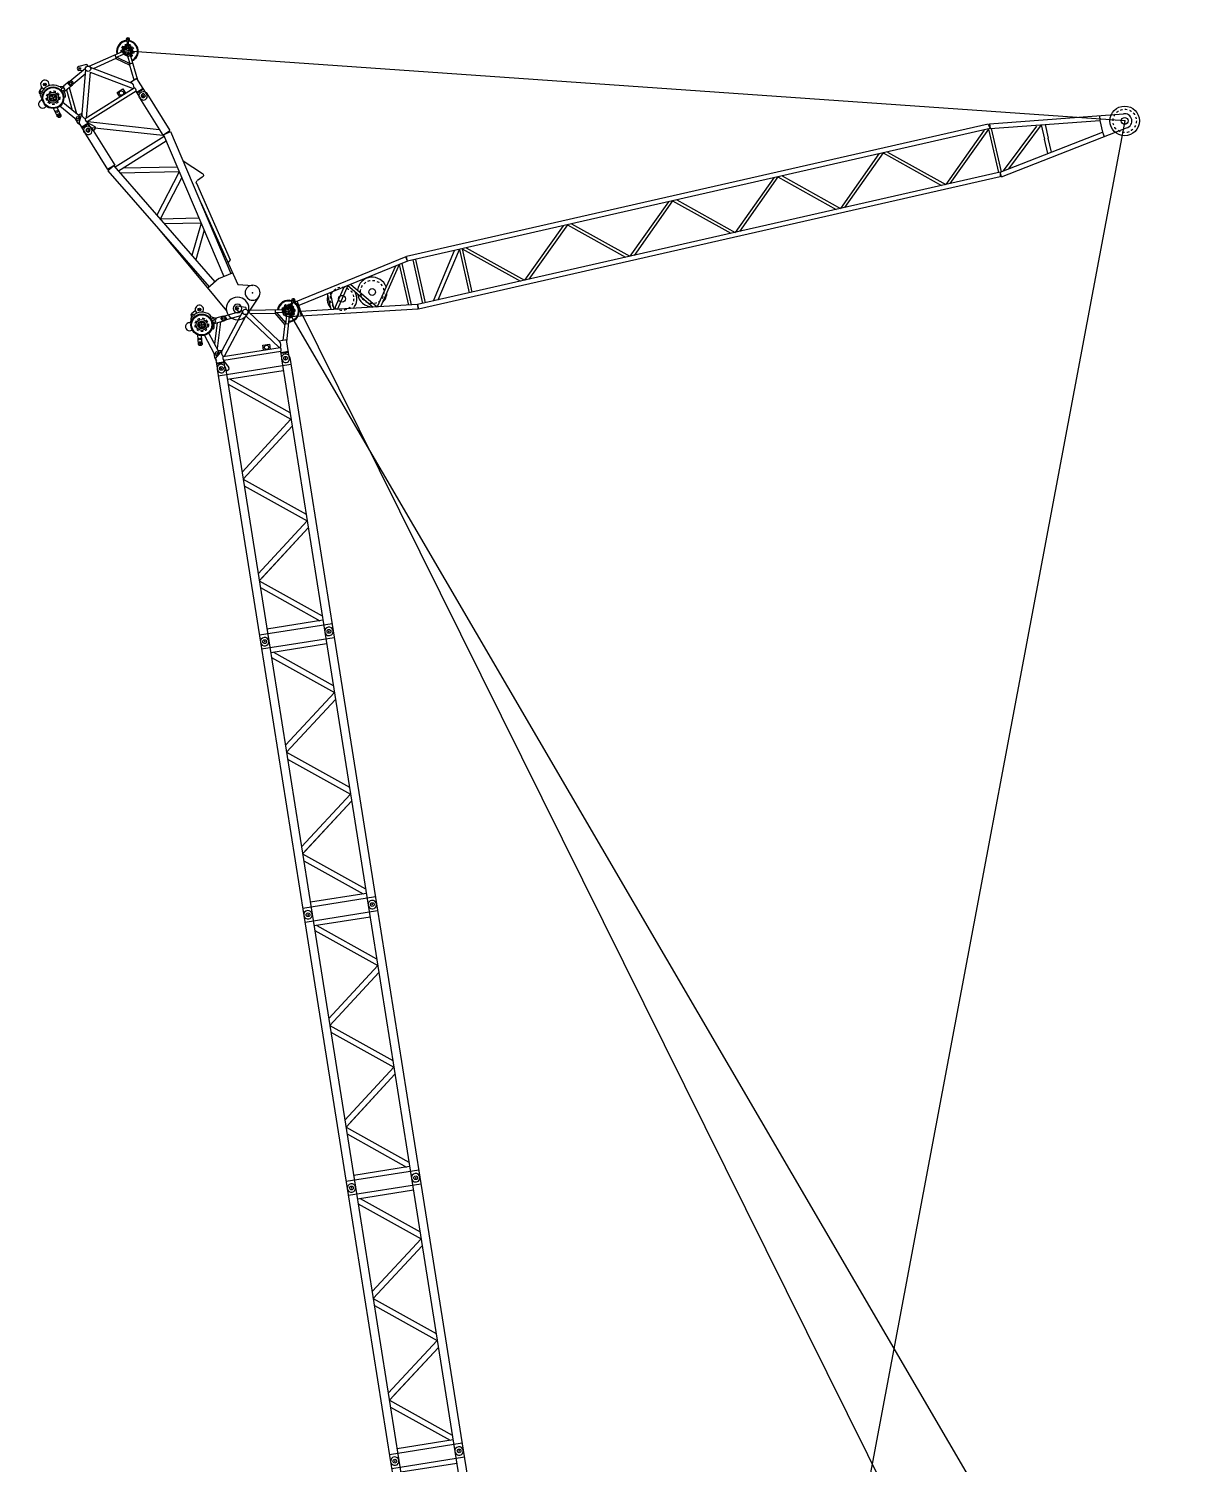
# Model space of a CAD drawing. Header units: millimetres. Extents: x 145 to 546, y 191 to 658.
# Drawn here: x 381.6 to 432.6, y 471.2 to 533.4 of the extents above; entities that cross this region are included whole.
import ezdxf

# ---------------------------------------------------------------- set-up
doc = ezdxf.new("R2010")
doc.units = ezdxf.units.MM
doc.linetypes.add('HIDDEN2', pattern=[0.1875, 0.125, -0.0625])

# ---------------------------------------------------------------- blocks, each defined once
blk = doc.blocks.new('DEMAG CC8800 HEAD')
for p, q in [((-2351, 3475), (-2193, 3368)), ((-2326, 3511), (-2169, 3405)), ((-1465, 3066), (-1811, 3161)), ((-1803, 3159), (-1769, 3281)), ((-694, 2983), (-1791, 3288)), ((-1431, 3188), (-1473, 3036)), ((-2325, 1509), (-2105, 3082)), ((-2275, 1528), (-754, 2678)), ((-2156, 2712), (-2001, 2690)), ((-2150, 1622), (-2001, 2690)), ((-2107, 3063), (-1982, 3046)), ((-2090, 1413), (-498, 2617)), ((-2031, 2695), (-1981, 3050)), ((-2024, 2742), (-1494, 3073)), ((-2004, 2670), (-1435, 3026)), ((-776, 2843), (-1473, 3036)), ((57, 2983), (-776, 2983)), ((-776, 2983), (-776, 2661)), ((-498, 159), (-498, 2666)), ((57, 2666), (-325, 2666)), ((-325, 2666), (-325, 159)), ((-264, 2983), (-264, 2666)), ((-231, 2983), (-231, 2666)), ((-2449, 1445), (-2554, 1115)), ((-2352, 1482), (-2420, 1470)), ((-2227, 460), (-2338, 1328)), ((-2275, 1297), (-754, 147)), ((-2090, 1413), (-498, 208)), ((-2316, 1150), (-2411, 1029)), ((-2053, 516), (-2140, 1196)), ((-2282, -69), (-2187, 113)), ((-2228, 430), (-2187, 113)), ((-2187, 113), (-2150, 115)), ((-2150, 115), (-2142, 10)), ((-2023, 460), (-1964, 3)), ((-2000, 286), (-877, -49)), ((-1981, 135), (-1104, -126)), ((-731, 1), (-1600, -296)), ((-754, 147), (-780, -16)), ((-483, -159), (-754, 147)), ((57, 159), (-325, 159)), ((-293, 159), (14, 333)), ((-264, -159), (-264, 159)), ((-231, -159), (-231, 159)), ((71, 159), (114, 190)), ((-1729, -68), (-1767, -135)), ((-1193, -650), (-1536, -620)), ((-650, -192), (-1533, -494)), ((-708, -212), (-515, -212)), ((-515, -212), (-366, -159)), ((57, -159), (-483, -159)), ((-2627, -739), (-2558, -888)), ((-2257, -970), (-2377, -953)), ((-2240, -947), (-2257, -970)), ((-2171, -1035), (-2240, -947)), ((-1208, -813), (-1594, -780))]:
    blk.add_line(p, q)
blk.add_lwpolyline([(-717, 1938), (-717, 2229), (-498, 2229), (-498, 1938)], close=True)
for centre, radius in [((-2421, 3548), 34.8), ((-2000, 3264), 166), ((-2000, 3264), 127), ((-2072, 3268), 19.7), ((-2004, 3192), 19.7), ((-1996, 3336), 19.7), ((-1928, 3260), 19.7), ((0, 2824), 76.9), ((-597, 2083), 93), ((-2259, 1413), 116), ((-2456, 1106), 41.5), ((-2125, 442), 104), ((-2125, 442), 48.4), ((-2080, 14), 63.1), ((0, 0), 76.9), ((-2676, -538), 60.8), ((-2000, -543), 470), ((-2000, -543), 439), ((-2000, -543), 240), ((-2208, -21), 15.6), ((-2000, -543), 166), ((-2000, -543), 127), ((-2072, -539), 19.7), ((-2004, -616), 19.7), ((-1996, -471), 19.7), ((-1928, -547), 19.7), ((-697, -98), 54.6), ((-2477, -850), 45.9), ((-1406, -717), 39.5), ((-1201, -732), 82), ((-1201, -732), 39.5)]:
    blk.add_circle(centre, radius)
at = {"color": 1, "linetype": 'HIDDEN2'}
blk.add_circle((-2000, -543), 293, dxfattribs=at)
for centre, radius, start, end in [((-2421, 3548), 78.6, 356.39011, 295.52137), ((-2000, 3264), 470, 154.04002, 252.42745), ((-2000, 3264), 439, 150.63313, 251.73739), ((-2371, 3445), 36.2, 55.95574, 115.52137), ((-2000, 3264), 470, 354.10617, 137.87146), ((-2000, 3264), 439, 354.79623, 141.27835), ((-2306, 3541), 36.2, 176.39011, 235.95574), ((-2000, 3264), 240, 151.20968, 242.92191), ((-2214, 3338), 36.2, 340.86667, 55.95574), ((-2000, 3264), 190, 160.86667, 231.55459), ((-2000, 3264), 240, 3.61171, 140.7018), ((-2148, 3435), 36.2, 235.95574, 311.0448), ((-2000, 3264), 190, 14.97903, 131.0448), ((-2141, 3087), 36.2, 352.04167, 51.55459), ((-2000, 3264), 190, 283.97553, 322.55809), ((-1820, 3127), 36.2, 74.49195, 142.55809), ((-1781, 3322), 36.2, 194.97903, 254.49195), ((-1945, 3045), 36.2, 103.97553, 172.04167), ((-634, 2490), 223, 52.34664, 122.36467), ((-412, 2570), 129, 47.85128, 132.14872), ((32, 2824), 161, 278.94614, 81.05386), ((-2414, 1434), 36.2, 100.17824, 162.34795), ((-2470, 1093), 86.9, 165.49604, 312.75219), ((-1992, -514), 518, 59.4476, 92.81924), ((-634, 335), 223, 237.63533, 307.65336), ((-697, -98), 105, 281.23401, 109.02503), ((-412, 254), 129, 227.85128, 312.14872), ((40, 244), 91.8, 323.62781, 106.24932), ((32, 0), 161, 278.94614, 81.05386), ((-2676, -538), 184, 41.06691, 318.1095), ((-2000, -543), 552, 120.77377, 208.34516), ((-2659, -758), 36.4, 30.41312, 94.42279), ((-2477, -850), 89.2, 205.02888, 317.38456), ((-2000, -543), 552, 217.18346, 228.23741), ((-2002, -1076), 175, 149.54083, 30.11419)]:
    blk.add_arc(centre, radius, start, end)
for start, end in [(150.25339, 246.49337), (0.04025, 141.65809)]:
    blk.add_arc((-2000, 3264), 293, start, end, dxfattribs=at)
for p in [(-2421, 3548), (0, 2824), (-2456, 1106), (0, 0), (-2676, -538), (-2000, -543)]:
    blk.add_point(p)
blk = doc.blocks.new('DEMAG CC8800 BOOM SECTION 10.0 M')
for p, q in [((-10000, 1595), (-5914, 1595)), ((-5914, 1229), (-5914, 1595)), ((-5914, 1229), (-5837, 1587)), ((-5837, 1587), (-253, 383)), ((-10000, 1229), (-5914, 1229)), ((-9684, 1229), (-9684, -1229)), ((-9473, 1229), (-9473, -1229)), ((-7943, 1229), (-9473, -1192)), ((-7694, 1229), (-9248, -1229)), ((-7694, 1229), (-6140, -1229)), ((-7445, 1229), (-5914, -1192)), ((-5914, 1229), (-5914, -1285)), ((-5914, 1229), (-456, 52)), ((-5704, 1183), (-5704, -1183)), ((-4528, 930), (-5704, -1054)), ((-4311, 883), (-5511, -1142)), ((-4311, 883), (-3383, -683)), ((-4030, 823), (-3165, -636)), ((-2099, 406), (-3165, -636)), ((-1852, 353), (-2779, -553)), ((-5914, -1229), (-456, -52)), ((-5837, -1587), (-253, -383)), ((-10000, -1229), (-5914, -1229)), ((-5914, -1229), (-5837, -1587)), ((-5914, -1229), (-5914, -1595)), ((-10000, -1595), (-5914, -1595))]:
    blk.add_line(p, q)
for centre, radius in [((-10000, 1412), 81.6), ((0, 0), 459), ((0, 0), 377), ((0, 0), 188), ((-10000, -1412), 81.6)]:
    blk.add_circle(centre, radius)
for centre, radius, start, end in [((-10000, 1412), 183, 89.99999, 269.99999), ((-5914, 1595), 143, 351.12649, 180), ((-10000, -1412), 183, 90.00001, 270.00001)]:
    blk.add_arc(centre, radius, start, end)
for p in [(-10000, 1412), (0, 0), (-10000, -1412)]:
    blk.add_point(p)
blk = doc.blocks.new('DEMAG CC8800 BOOM SECTION 12 M')
for p, q in [((-12000, 3008), (0, 3008)), ((-12000, 2641), (0, 2641)), ((-11693, 3008), (-11693, -183)), ((-11482, 2641), (-11482, 183)), ((-11482, 307), (-9650, 2641)), ((-11276, 183), (-9347, 2641)), ((-7417, 183), (-9347, 2641)), ((-7113, 183), (-9043, 2641)), ((-7113, 183), (-5184, 2641)), ((-6809, 183), (-4880, 2641)), ((-2950, 183), (-4880, 2641)), ((-2950, 183), (-4880, 2641)), ((-2744, 307), (-4576, 2641)), ((-2647, 183), (-4576, 2641)), ((-2647, 183), (-717, 2641)), ((-2343, 183), (-518, 2508)), ((-518, 2641), (-518, 183)), ((-307, 3008), (-307, -183)), ((-12000, 183), (0, 183)), ((-12000, -183), (0, -183))]:
    blk.add_line(p, q)
for centre in [(-12000, 2824), (0, 2824), (-12000, 0), (0, 0)]:
    blk.add_circle(centre, 81.6)
for centre, start, end in [((-12000, 2824), 89.99999, 269.99999), ((0, 2824), 270.00001, 90.00001), ((-12000, 0), 90.00001, 270.00001), ((0, 0), 269.99999, 89.99999)]:
    blk.add_arc(centre, 183, start, end)
for p in [(-12000, 2824), (0, 2824), (-12000, 0), (0, 0)]:
    blk.add_point(p)
blk = doc.blocks.new('DEMAG CC8800 BOOM 108 M SSL')
at = {"extrusion": (0, 0, -1), "zscale": -1}
for name, p in [('DEMAG CC8800 HEAD', (-106000, -1412)), ('DEMAG CC8800 BOOM SECTION 10.0 M', (0, 0)), ('DEMAG CC8800 BOOM SECTION 12 M', (-10000, -1412)), ('DEMAG CC8800 BOOM SECTION 12 M', (-22000, -1412)), ('DEMAG CC8800 BOOM SECTION 12 M', (-34000, -1412)), ('DEMAG CC8800 BOOM SECTION 12 M', (-46000, -1412)), ('DEMAG CC8800 BOOM SECTION 12 M', (-58000, -1412)), ('DEMAG CC8800 BOOM SECTION 12 M', (-70000, -1412)), ('DEMAG CC8800 BOOM SECTION 12 M', (-82000, -1412)), ('DEMAG CC8800 BOOM SECTION 12 M', (-94000, -1412))]:
    blk.add_blockref(name, p, dxfattribs=at)
blk = doc.blocks.new('DEMAG CC8800 STRUTT 2')
for p, q in [((5493, 1168), (-13, 252)), ((5526, 967), (500, 129)), ((4960, 873), (3804, -680)), ((5139, 902), (3943, -703)), ((5139, 902), (5139, -902)), ((5260, 923), (5260, -923)), ((5526, 967), (5493, 1168)), ((31414, 1173), (5526, 1173)), ((5526, 967), (5526, 1173)), ((31456, 967), (5526, 967)), ((5753, 967), (5753, -967)), ((5874, 967), (5874, -967)), ((6240, -967), (7620, 967)), ((6450, -967), (7830, 967)), ((7830, 967), (7830, -967)), ((7951, 967), (7951, -967)), ((7951, 967), (10106, -967)), ((8139, 967), (10294, -967)), ((12449, 967), (10294, -967)), ((12637, 967), (10482, -967)), ((12637, 967), (14792, -967)), ((12825, 967), (14980, -967)), ((17135, 967), (14980, -967)), ((17323, 967), (15168, -967)), ((17323, 967), (19478, -967)), ((17511, 967), (19666, -967)), ((21821, 967), (19666, -967)), ((22009, 967), (19854, -967)), ((22009, 967), (24164, -967)), ((22197, 967), (24352, -967)), ((26507, 967), (24352, -967)), ((26695, 967), (24540, -967)), ((26695, 967), (28850, -967)), ((26883, 967), (29038, -967)), ((31193, 967), (29038, -967)), ((31381, 967), (29226, -967)), ((31381, 967), (31381, -967)), ((31414, 1173), (31456, 967)), ((31467, 1173), (31456, 967)), ((31456, 967), (36175, 263)), ((31467, 1173), (37239, 311)), ((31502, 960), (31502, -960)), ((33652, 639), (31840, -910)), ((33652, 639), (33652, 0)), ((518, 0), (483, 306)), ((518, 0), (483, -306)), ((1821, -349), (1821, 349)), ((2585, 477), (1953, -371)), ((1953, -371), (1953, 371)), ((2763, 506), (2093, -395)), ((2763, 506), (3625, -650)), ((2903, 530), (3804, -680)), ((33437, 621), (31606, -945)), ((33825, 613), (33825, 0)), ((36205, 466), (36175, 263)), ((36175, 263), (36175, -263)), ((5493, -1168), (-13, -252)), ((5526, -967), (500, -129)), ((31456, -967), (36175, -263)), ((31467, -1173), (37239, -311)), ((33652, -639), (33652, 0)), ((33825, -613), (33825, 0)), ((36175, -263), (36205, -466)), ((5526, -967), (5493, -1168)), ((31455, -967), (5526, -967)), ((5526, -967), (5526, -1173)), ((31414, -1173), (5526, -1173)), ((31456, -967), (31414, -1173)), ((31467, -1173), (31456, -967))]:
    blk.add_line(p, q)
for centre, radius in [((37223, 0), 643), ((0, 0), 252), ((0, 0), 146), ((2390, 5), 146), ((3732, 0), 146), ((37223, 0), 146)]:
    blk.add_circle(centre, radius)
at = {"color": 1, "linetype": 'HIDDEN2'}
for centre in [(2390, 5), (3732, 0), (37223, 0)]:
    blk.add_circle(centre, 507, dxfattribs=at)
for centre, radius, start, end in [((3732, 0), 643, 7.15276, 159.51496), ((2390, 5), 643, 152.26345, 207.73655), ((2390, 5), 643, 306.93778, 15.4277), ((3732, 0), 643, 174.22635, 259.12114), ((37223, 0), 312, 272.95119, 87.04881), ((3732, 0), 643, 299.82115, 346.83136), ((3732, 0), 643, 273.83253, 279.49975)]:
    blk.add_arc(centre, radius, start, end)
for p in [(0, 0), (37223, 0)]:
    blk.add_point(p)
blk = doc.blocks.new('DEMAG CC8800 BOOM 12 M SFSL')
for p, q in [((8047, 1596), (1448, 558)), ((8100, 1263), (1500, 225)), ((5553, 1359), (1959, 847)), ((5639, 1714), (5638, 1458)), ((6683, 1381), (5782, 1804)), ((8018, 1250), (8018, -1268)), ((8100, 1263), (8047, 1596)), ((10000, 1595), (8100, 1595)), ((8100, 1229), (8100, 1595)), ((-457, 179), (-66, 1038)), ((871, 561), (499, 1098)), ((4748, 1077), (873, 558)), ((1535, 2), (1436, 634)), ((1959, 847), (1904, 708)), ((4210, 651), (5067, -794)), ((6099, 948), (5067, -794)), ((6369, 990), (5290, -830)), ((6369, 990), (7674, -1212)), ((6593, 1026), (7797, -1007)), ((7797, 1215), (7797, -1232)), ((10019, -1229), (8090, 1229)), ((10000, 1229), (8100, 1229)), ((10323, -1229), (8393, 1229)), ((1535, 2), (1434, -629)), ((3653, 564), (2751, -422)), ((3986, 616), (3000, -462)), ((3986, 616), (4796, -750)), ((4748, -1077), (162, -463)), ((8043, -1613), (1446, -554)), ((8096, -1280), (1499, -221)), ((10000, -1229), (8100, -1229)), ((8100, -1229), (8100, -1595)), ((8096, -1280), (8043, -1613)), ((10000, -1595), (8100, -1595))]:
    blk.add_line(p, q)
for centre, radius in [((10000, 1412), 81.6), ((233, 914), 324), ((0, 0), 491), ((0, 0), 188), ((10000, -1412), 81.6)]:
    blk.add_circle(centre, radius)
for centre, radius, start, end in [((5538, 1458), 100, 278.11555, 359.8096), ((5739, 1714), 100, 64.84169, 179.8096), ((10000, 1412), 183, 270.00001, 90.00001), ((10000, -1412), 183, 269.99999, 89.99999)]:
    blk.add_arc(centre, radius, start, end)
for p in [(10000, 1412), (233, 914), (0, 0), (10000, -1412)]:
    blk.add_point(p)
at = {"extrusion": (0, 0, -1), "zscale": -1}
blk.add_blockref('DEMAG CC8800 HEAD', (-10000, -1412), dxfattribs=at)
blk = doc.blocks.new('DEMAG CC8800 BOOM 12 M SFSL L13')
at = {"color": 1}
blk.add_line((38500, 8137), (-4781, 11161), dxfattribs=at)
at = {"color": 1, "xscale": -1, "rotation": 301.9613992824678}
blk.add_blockref('DEMAG CC8800 BOOM 12 M SFSL', (0, 0), dxfattribs=at)
at = {"color": 1, "rotation": 12.80453544637332}
blk.add_blockref('DEMAG CC8800 STRUTT 2', (2203, -112), dxfattribs=at)

msp = doc.modelspace()

# ---------------------------------------------------------------- linework, layer by layer
for p, q in [((429.212, 529.441), (408.677, 420.33)), ((432.581, 442.339), (393.335, 521.401)), ((430.065, 457.593), (392.915, 521.191))]:
    msp.add_line(p, q)

# ---------------------------------------------------------------- block references
at = {"xscale": 0.001000000003841706, "yscale": 0.001000000000203727, "zscale": 0.001}
msp.add_blockref('DEMAG CC8800 BOOM 12 M SFSL L13', (390.712, 521.304), dxfattribs=at)
at = {"xscale": -0.000999999998687205, "yscale": 0.001000000000203727, "zscale": 0.001, "rotation": 279.0258611747082}
msp.add_blockref('DEMAG CC8800 BOOM 108 M SSL', (408.029, 414.238), dxfattribs=at)

doc.saveas('drawing.dxf')
